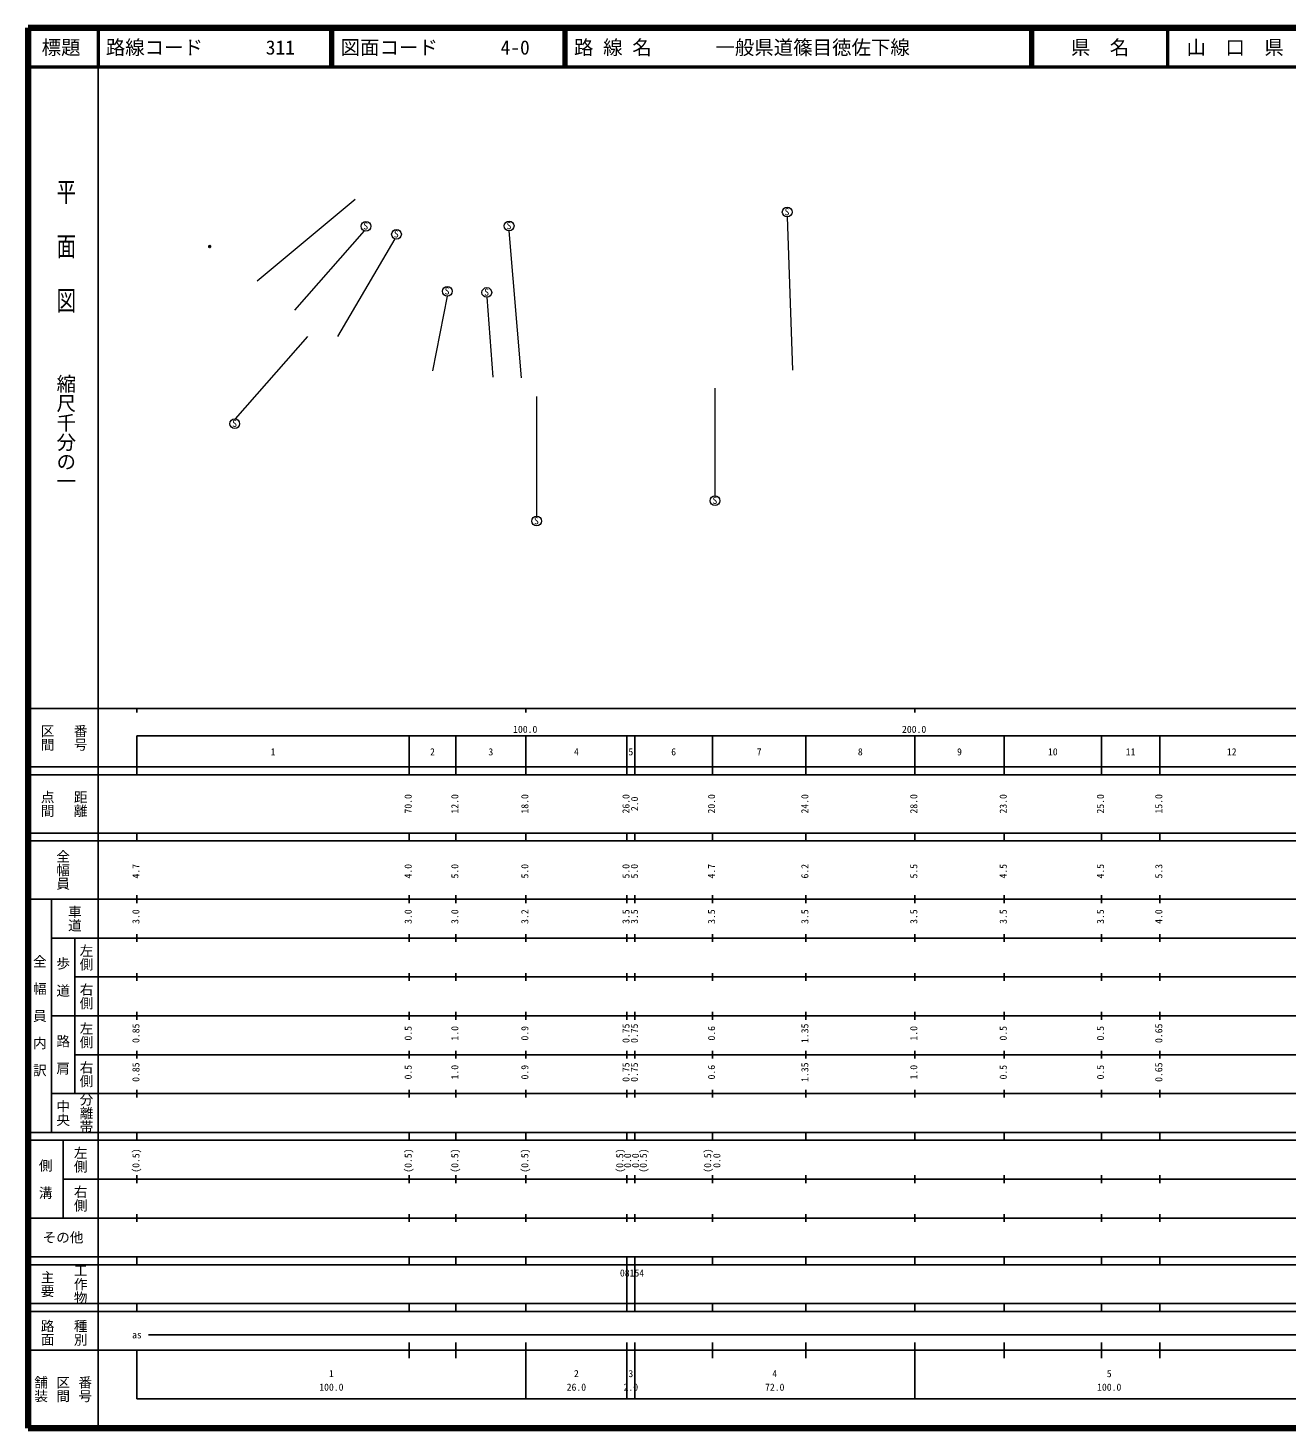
# Model space of a CAD drawing. Units: millimetres on the paper, with parts at other scales. Extents: x 40 to 680, y 20 to 380.
# Drawn here: x 40 to 363.7, y 20 to 380 of the extents above; entities that cross this region are included whole.
import ezdxf
from ezdxf.enums import TextEntityAlignment as Align

# ---------------------------------------------------------------- set-up
doc = ezdxf.new("R2010")
doc.units = ezdxf.units.MM
doc.header["$PDMODE"] = 32
doc.header["$PDSIZE"] = 0.5
for name, color, linetype, lineweight in [('M-BGD', 7, 'Continuous', 13), ('M-TTL', 2, 'Continuous', 140), ('M-TTL-BAND', 7, 'Continuous', 25), ('M-TTL-LINE', 7, 'Continuous', 50)]:
    doc.layers.add(name, color=color, linetype=linetype, lineweight=lineweight)
doc.layers.add('M-OTRS', color=6, linetype='Continuous')
doc.layers.add('M-TTL-TXT', color=7, linetype='Continuous')
doc.styles.add('@ＭＳ ゴシック', font='')
doc.styles.add('ＭＳ ゴシック', font='')
doc.styles.get('@ＭＳ ゴシック').set_extended_font_data('@MS Gothic')
doc.styles.get('ＭＳ ゴシック').set_extended_font_data('MS Gothic')

msp = doc.modelspace()

# ---------------------------------------------------------------- linework, layer by layer
at = {"layer": 'M-BGD'}
for p, q in [((124.16, 335.876), (98.882, 314.887)), ((236.653, 292.021), (235.252, 331.413)), ((108.631, 307.46), (126.547, 327.803)), ((166.895, 290.019), (163.747, 327.846)), ((119.666, 300.66), (134.402, 325.762)), ((144.081, 291.809), (147.84, 311.054)), ((159.601, 290.198), (158.026, 310.744)), ((111.835, 300.671), (93.298, 279.494)), ((170.74, 285.229), (170.74, 254.451)), ((216.638, 287.366), (216.638, 259.703))]:
    msp.add_line(p, q, dxfattribs=at)
for centre in [(235.202, 332.662), (126.89, 329.005), (134.744, 326.964), (163.71, 329.095), (147.805, 312.304), (157.967, 311.993), (93.167, 278.244), (216.662, 258.445), (170.77, 253.203)]:
    msp.add_circle(centre, 1.25, dxfattribs=at)
at = {"layer": 'M-OTRS'}
msp.add_point((86.711, 323.805), dxfattribs=at)
at = {"layer": 'M-TTL'}
for p, q in [((40, 380), (40, 20)), ((680, 380), (40, 380)), ((40, 20), (680, 20))]:
    msp.add_line(p, q, dxfattribs=at)
at = {"layer": 'M-TTL-BAND'}
for p, q in [((58, 370), (58, 20)), ((40, 205), (579, 205)), ((68, 205), (68, 204)), ((168, 205), (168, 204)), ((268, 205), (268, 204)), ((68, 198), (579, 198)), ((68, 198), (68, 188)), ((138, 188), (138, 198)), ((150, 188), (150, 198)), ((168, 188), (168, 198)), ((194, 188), (194, 198)), ((196, 188), (196, 198)), ((216, 188), (216, 198)), ((240, 188), (240, 198)), ((268, 188), (268, 198)), ((291, 188), (291, 198)), ((316, 188), (316, 198)), ((331, 188), (331, 198)), ((40, 190), (579, 190)), ((40, 188), (579, 188)), ((40, 173), (579, 173)), ((68, 171), (68, 173)), ((138, 171), (138, 173)), ((150, 171), (150, 173)), ((168, 171), (168, 173)), ((194, 171), (194, 173)), ((196, 171), (196, 173)), ((216, 171), (216, 173)), ((240, 171), (240, 173)), ((268, 171), (268, 173)), ((291, 171), (291, 173)), ((316, 171), (316, 173)), ((331, 171), (331, 173)), ((40, 171), (579, 171)), ((40, 156), (579, 156)), ((46, 96), (46, 156)), ((68, 155), (68, 157)), ((138, 155), (138, 157)), ((150, 155), (150, 157)), ((168, 155), (168, 157)), ((194, 155), (194, 157)), ((196, 155), (196, 157)), ((216, 155), (216, 157)), ((240, 155), (240, 157)), ((268, 155), (268, 157)), ((291, 155), (291, 157)), ((316, 155), (316, 157)), ((331, 155), (331, 157)), ((46, 146), (579, 146)), ((52, 146), (52, 106)), ((68, 145), (68, 147)), ((138, 145), (138, 147)), ((150, 145), (150, 147)), ((168, 145), (168, 147)), ((194, 145), (194, 147)), ((196, 145), (196, 147)), ((216, 145), (216, 147)), ((240, 145), (240, 147)), ((268, 145), (268, 147)), ((291, 145), (291, 147)), ((316, 145), (316, 147)), ((331, 145), (331, 147)), ((68, 135), (68, 137)), ((138, 135), (138, 137)), ((150, 135), (150, 137)), ((168, 135), (168, 137)), ((194, 135), (194, 137)), ((196, 135), (196, 137)), ((216, 135), (216, 137)), ((240, 135), (240, 137)), ((268, 135), (268, 137)), ((291, 135), (291, 137)), ((316, 135), (316, 137)), ((331, 135), (331, 137)), ((52, 136), (579, 136)), ((46, 126), (579, 126)), ((68, 125), (68, 127)), ((138, 125), (138, 127)), ((150, 125), (150, 127)), ((168, 125), (168, 127)), ((194, 125), (194, 127)), ((196, 125), (196, 127)), ((216, 125), (216, 127)), ((240, 125), (240, 127)), ((268, 125), (268, 127)), ((291, 125), (291, 127)), ((316, 125), (316, 127)), ((331, 125), (331, 127)), ((52, 116), (579, 116)), ((68, 115), (68, 117)), ((138, 115), (138, 117)), ((150, 115), (150, 117)), ((168, 115), (168, 117)), ((194, 115), (194, 117)), ((196, 115), (196, 117)), ((216, 115), (216, 117)), ((240, 115), (240, 117)), ((268, 115), (268, 117)), ((291, 115), (291, 117)), ((316, 115), (316, 117)), ((331, 115), (331, 117)), ((46, 106), (579, 106)), ((68, 105), (68, 107)), ((138, 105), (138, 107)), ((150, 105), (150, 107)), ((168, 105), (168, 107)), ((194, 105), (194, 107)), ((196, 105), (196, 107)), ((216, 105), (216, 107)), ((240, 105), (240, 107)), ((268, 105), (268, 107)), ((291, 105), (291, 107)), ((316, 105), (316, 107)), ((331, 105), (331, 107)), ((40, 96), (579, 96)), ((40, 94), (579, 94)), ((49, 94), (49, 74)), ((68, 94), (68, 96)), ((138, 94), (138, 96)), ((150, 94), (150, 96)), ((168, 94), (168, 96)), ((194, 94), (194, 96)), ((196, 94), (196, 96)), ((216, 94), (216, 96)), ((240, 94), (240, 96)), ((268, 94), (268, 96)), ((291, 94), (291, 96)), ((316, 94), (316, 96)), ((331, 94), (331, 96)), ((49, 84), (579, 84)), ((68, 83), (68, 85)), ((138, 83), (138, 85)), ((150, 83), (150, 85)), ((168, 83), (168, 85)), ((194, 83), (194, 85)), ((196, 83), (196, 85)), ((216, 83), (216, 85)), ((240, 83), (240, 85)), ((268, 83), (268, 85)), ((291, 83), (291, 85)), ((316, 83), (316, 85)), ((331, 83), (331, 85)), ((40, 74), (579, 74)), ((68, 73), (68, 75)), ((138, 73), (138, 75)), ((150, 73), (150, 75)), ((168, 73), (168, 75)), ((194, 73), (194, 75)), ((196, 73), (196, 75)), ((216, 73), (216, 75)), ((240, 73), (240, 75)), ((268, 73), (268, 75)), ((291, 73), (291, 75)), ((316, 73), (316, 75)), ((331, 73), (331, 75)), ((40, 64), (579, 64)), ((40, 62), (579, 62)), ((68, 62), (68, 64)), ((138, 62), (138, 64)), ((150, 62), (150, 64)), ((168, 62), (168, 64)), ((194, 62), (194, 64)), ((194, 52), (194, 62)), ((196, 62), (196, 64)), ((196, 52), (196, 62)), ((216, 62), (216, 64)), ((240, 62), (240, 64)), ((268, 62), (268, 64)), ((291, 62), (291, 64)), ((316, 62), (316, 64)), ((331, 62), (331, 64)), ((40, 52), (579, 52)), ((68, 50), (68, 52)), ((138, 50), (138, 52)), ((150, 50), (150, 52)), ((168, 50), (168, 52)), ((194, 50), (194, 52)), ((196, 50), (196, 52)), ((216, 50), (216, 52)), ((240, 50), (240, 52)), ((268, 50), (268, 52)), ((291, 50), (291, 52)), ((316, 50), (316, 52)), ((331, 50), (331, 52)), ((40, 50), (579, 50)), ((71, 44), (565, 44)), ((40, 40), (579, 40)), ((68, 40), (68, 27.5)), ((138, 38), (138, 42)), ((150, 38), (150, 42)), ((168, 27.5), (168, 42)), ((194, 27.5), (194, 42)), ((196, 27.5), (196, 42)), ((216, 38), (216, 42)), ((240, 38), (240, 42)), ((268, 27.5), (268, 42)), ((291, 38), (291, 42)), ((316, 38), (316, 42)), ((331, 38), (331, 42)), ((68, 27.5), (579, 27.5))]:
    msp.add_line(p, q, dxfattribs=at)
at = {"layer": 'M-TTL-LINE'}
for p, q in [((58, 380), (58, 370)), ((117.75, 380), (117.75, 370)), ((118.25, 380), (118.25, 370)), ((177.75, 380), (177.75, 370)), ((178.25, 380), (178.25, 370)), ((297.75, 380), (297.75, 370)), ((298.25, 380), (298.25, 370)), ((333, 380), (333, 370)), ((40, 370), (680, 370))]:
    msp.add_line(p, q, dxfattribs=at)

# ---------------------------------------------------------------- texts
at = {"layer": 'M-BGD', "style": 'ＭＳ ゴシック'}
for p in [(234.523, 331.288), (126.211, 327.632), (134.065, 325.591), (163.031, 327.722), (147.127, 310.93), (157.288, 310.619), (92.489, 276.87), (215.984, 257.071), (170.091, 251.829)]:
    msp.add_text('S', height=1.833, dxfattribs=at).set_placement(p, align=Align.BOTTOM_LEFT)
at = {"layer": 'M-TTL-BAND', "style": '@ＭＳ ゴシック', "width": 1.4}
msp.add_text('平  面  図', height=3.666, rotation=270, dxfattribs=at).set_placement((49.777, 306.475), align=Align.MIDDLE_RIGHT)
at = {"layer": 'M-TTL-BAND', "style": '@ＭＳ ゴシック'}
msp.add_text('縮尺千分の一', height=3.666, rotation=270, dxfattribs=at).set_placement((49.777, 261.03), align=Align.MIDDLE_RIGHT)
for s, p in [('区間', (45, 197.5)), ('番号', (53.5, 197.5)), ('点間', (45, 180.5)), ('距離', (53.5, 180.5)), ('全幅員', (49, 163.5)), ('車道', (52, 151)), ('左側', (55, 141)), ('全\u3000幅\u3000員\u3000内\u3000訳', (43, 126)), ('歩\u3000道', (49, 136)), ('右側', (55, 131)), ('左側', (55, 121)), ('路\u3000肩', (49, 116)), ('右側', (55, 111)), ('分離帯', (55, 101)), ('中央', (49, 101)), ('左側', (53.5, 89)), ('側\u3000溝', (44.5, 84)), ('右側', (53.5, 79)), ('工作物', (53.5, 57)), ('主要', (45, 57)), ('路面', (45, 44.5)), ('種別', (53.5, 44.5)), ('舗装', (43.333, 30)), ('区間', (49, 30)), ('番号', (54.667, 30))]:
    msp.add_text(s, height=2.566, rotation=270, dxfattribs=at).set_placement(p, align=Align.MIDDLE_CENTER)
at = {"layer": 'M-TTL-BAND', "style": 'ＭＳ ゴシック'}
for s, p in [('100.0', (167.844, 198.195)), ('200.0', (267.844, 198.195)), ('1', (103, 192.405)), ('2', (144, 192.405)), ('3', (159, 192.405)), ('4', (181, 192.405)), ('5', (195, 192.405)), ('6', (206, 192.405)), ('7', (228, 192.405)), ('8', (254, 192.405)), ('9', (279.5, 192.405)), ('10', (303.5, 192.405)), ('11', (323.5, 192.405)), ('12', (349.5, 192.405)), ('as', (68, 42.5)), ('1', (118, 32.523)), ('2', (181, 32.523)), ('3', (195, 32.523)), ('4', (232, 32.523)), ('5', (318, 32.523)), ('100.0', (118, 29.033)), ('26.0', (181, 29.033)), ('2.0', (195, 29.033)), ('72.0', (232, 29.033)), ('100.0', (318, 29.033))]:
    msp.add_text(s, height=1.833, dxfattribs=at).set_placement(p, align=Align.BOTTOM_CENTER)
for s, p in [('70.0', (139.202, 180.5)), ('12.0', (151.202, 180.5)), ('18.0', (169.202, 180.5)), ('26.0', (195.202, 180.5)), ('2.0', (197.413, 180.5)), ('20.0', (217.202, 180.5)), ('24.0', (241.202, 180.5)), ('28.0', (269.202, 180.5)), ('23.0', (292.202, 180.5)), ('25.0', (317.202, 180.5)), ('15.0', (332.202, 180.5)), ('4.7', (69.202, 163.174)), ('4.0', (139.202, 163.174)), ('5.0', (151.202, 163.174)), ('5.0', (169.202, 163.174)), ('5.0', (195.202, 163.174)), ('5.0', (197.37, 163.174)), ('4.7', (217.202, 163.174)), ('6.2', (241.202, 163.174)), ('5.5', (269.202, 163.174)), ('4.5', (292.202, 163.174)), ('4.5', (317.202, 163.174)), ('5.3', (332.202, 163.174)), ('3.0', (69.202, 151.5)), ('3.0', (139.202, 151.5)), ('3.0', (151.202, 151.5)), ('3.2', (169.202, 151.5)), ('3.5', (195.202, 151.5)), ('3.5', (197.37, 151.5)), ('3.5', (217.202, 151.5)), ('3.5', (241.202, 151.5)), ('3.5', (269.202, 151.5)), ('3.5', (292.202, 151.5)), ('3.5', (317.202, 151.5)), ('4.0', (332.202, 151.5)), ('0.85', (69.202, 121.5)), ('0.5', (139.202, 121.5)), ('1.0', (151.202, 121.5)), ('0.9', (169.202, 121.5)), ('0.75', (195.202, 121.5)), ('0.75', (197.37, 121.5)), ('0.6', (217.202, 121.5)), ('1.35', (241.202, 121.5)), ('1.0', (269.202, 121.5)), ('0.5', (292.202, 121.5)), ('0.5', (317.202, 121.5)), ('0.65', (332.202, 121.5)), ('0.85', (69.202, 111.5)), ('0.5', (139.202, 111.5)), ('1.0', (151.202, 111.5)), ('0.9', (169.202, 111.5)), ('0.75', (195.202, 111.5)), ('0.75', (197.37, 111.5)), ('0.6', (217.202, 111.5)), ('1.35', (241.202, 111.5)), ('1.0', (269.202, 111.5)), ('0.5', (292.202, 111.5)), ('0.5', (317.202, 111.5)), ('0.65', (332.202, 111.5)), ('(0.5)', (69.202, 88.764)), ('(0.5)', (139.202, 88.764)), ('(0.5)', (151.202, 88.764)), ('(0.5)', (169.202, 88.764)), ('(0.5)', (193.622, 88.764)), ('0.0', (195.622, 88.764)), ('0.0', (197.654, 88.764)), ('(0.5)', (199.654, 88.764)), ('(0.5)', (216.202, 88.764)), ('0.0', (218.572, 88.764))]:
    msp.add_text(s, height=1.833, rotation=90, dxfattribs=at).set_placement(p, align=Align.BOTTOM_CENTER)
msp.add_text('その他', height=2.566, dxfattribs=at).set_placement((49, 69), align=Align.MIDDLE_CENTER)
msp.add_text('08154', height=1.833, dxfattribs=at).set_placement((192.191, 58.405), align=Align.BOTTOM_LEFT)
at = {"layer": 'M-TTL-TXT', "style": 'ＭＳ ゴシック'}
for s, p in [('標題', (48.5, 375)), ('県\u3000名', (315.625, 375)), ('山\u3000口\u3000県', (350.375, 375))]:
    msp.add_text(s, height=3.666, dxfattribs=at).set_placement(p, align=Align.MIDDLE_CENTER)
for s, p in [('路線コード', (60, 375)), ('311', (101.142, 375)), ('図面コード', (120.38, 375)), ('4-0', (161.521, 375)), ('路 線 名', (180.38, 375)), ('一般県道篠目徳佐下線', (216.734, 375))]:
    msp.add_text(s, height=3.666, dxfattribs=at).set_placement(p, align=Align.MIDDLE_LEFT)

doc.saveas('drawing.dxf')
